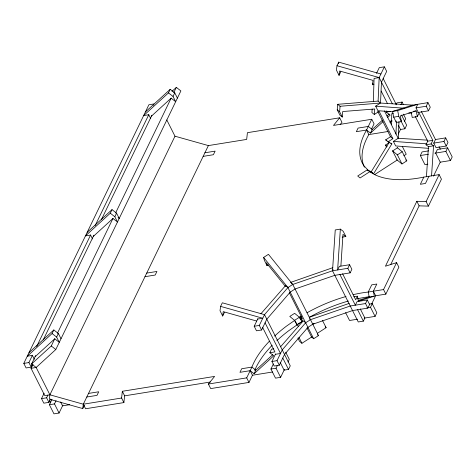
<?xml version="1.0" encoding="UTF-8"?>
<svg xmlns="http://www.w3.org/2000/svg" width="476" height="476" viewBox="0 0 476 476"><rect width="100%" height="100%" fill="white"/><g stroke="black" fill="none" stroke-linecap="round" stroke-linejoin="round"><path stroke-width="0.71" d="M373.363 101.263L374.065 78.421L379.17 77.6L384.382 66.824L379.277 67.646L376.516 73.352M391.445 124.706L391.784 113.651L393.241 113.413M417.577 112.556L428.519 110.795L430.256 107.201L427.966 102.643L412.644 105.113L380.497 103.048L378.111 101.091L379.17 77.6L336.984 65.736L336.413 70.091L339.061 75.357L340.798 71.763M380.538 102.709L381.46 82.152L386.673 71.376L384.382 66.824M395.931 134.119L396.46 122.374M398.222 138.671L398.983 121.791M360.29 308.912L364.872 318.027L363.367 321.139L358.261 321.96L332.522 270.784L335.241 229.95L340.346 229.129L343.196 231.276L345.844 236.536L342.196 237.125M340.346 229.129L337.627 269.957L339.364 266.37L349.574 264.721L351.865 269.279L350.128 272.867L334.812 275.336L295.055 288.997L290.217 292.115L266.81 319.212L261.598 329.987L256.493 330.808L254.202 326.256L257.879 318.646M340.887 265.983L342.988 234.388L345.844 236.536M426.442 176.757L428.448 146.632L425.978 144.769L427.716 141.176L415.274 116.441M431.548 175.936L433.553 145.805L431.083 143.942L425.978 144.769M372.178 109.087L371.905 112.526L374.291 114.484L374.725 108.98L342.708 111.533L342.274 117.036L339.888 115.079L337.24 109.819L337.68 104.309L378.111 101.091M342.274 117.036L339.626 111.777L340.06 106.267L337.68 104.309M32.987 364.283L31.047 368.293L44.798 395.633L49.903 394.806L83.306 404.201L85.597 408.759L123.891 402.583L121.6 398.025L122.338 391.284L214.611 376.415L208.399 384.037L210.69 388.594L248.984 382.418L252.458 375.237L250.168 370.679L239.958 372.327L241.695 368.733L251.905 367.091A93.094 45.839 -26.7 0 1 269.398 341.215M123.891 402.583L124.629 395.842L122.338 391.284M166.79 119.928L174.978 136.201L49.903 394.806L49.331 399.168L82.741 408.557L84.353 405.219M82.741 408.557L83.306 404.201L208.381 145.591L246.675 139.42L247.413 132.679L339.685 117.804L341.976 122.362L340.203 124.539M280.168 362.325L284.095 370.138L288.521 369.424L290.259 365.836L264.519 314.654L222.328 302.795L220.59 306.383L220.025 310.745L222.667 316.005L224.404 312.411M222.667 316.005L223.238 311.643L256.641 321.038M338.531 63.594L338.722 62.142L380.907 74.006M339.061 75.357L339.626 70.995L373.035 80.39L372.464 84.746L373.922 84.514M32.493 364.449L31.196 367.127L26.091 367.948L23.8 363.39L148.875 104.785L153.98 103.958L153.337 105.297M31.196 367.127L28.905 362.569L32.463 355.215M36.664 346.528L90.636 234.936M95.158 225.576L148.809 114.651M49.903 394.806L36.152 367.472L31.612 363.932L35.664 355.554M43.251 339.876L93.861 235.227M101.424 219.597L151.844 115.353M34.343 359.291L32.38 355.388L27.275 356.209L52.098 333.545L53.836 329.951L58.369 333.486L61.017 338.745M92.54 238.964L90.577 235.061L85.472 235.882L110.295 213.218L112.033 209.63L116.566 213.165L119.214 218.424L118.078 217.538M150.737 118.643L148.768 114.734L143.663 115.561L168.486 92.897L170.224 89.304L174.763 92.838L177.411 98.098M31.612 363.932L51.271 345.987L54.823 338.638M57.412 333.295L113.002 218.353M115.585 213.01L171.176 98.074M173.758 92.725L176.346 87.382L180.886 90.916L55.805 349.521L36.152 367.472L31.047 368.293M35.087 356.75L54.746 338.805L59.28 342.339L56.638 337.079L58.369 333.486M93.284 236.429L112.937 218.478L117.477 222.012L114.829 216.753L116.566 213.165M151.481 116.102L171.134 98.157L175.674 101.691L173.026 96.432L174.763 92.838M50.533 399.013L48.915 402.357L43.81 403.178L41.519 398.62L44.107 393.277M48.915 402.357L46.624 397.799L47.915 395.128M62.927 405.052L59.066 413.031L53.961 413.858L49.379 404.743L51.949 399.423M59.066 413.031L54.484 403.922L56.061 400.655M336.984 65.736L338.722 62.142M372.464 84.746L373.047 83.55M261.598 329.987L259.307 325.429L264.519 314.654L287.926 287.563L292.764 284.44L332.522 270.784L347.837 268.315L349.574 264.721M248.984 382.418L246.693 377.867L251.905 367.091L255.838 370.149L254.101 373.743L250.168 370.679M368.216 170.944L367.561 169.646L363.973 165.797A93.094 45.839 -26.7 0 1 366.562 130.031L371.768 119.256L333.474 125.426L339.685 117.804M371.536 129.038L374.065 123.814L371.768 119.256M372.226 129.502L368.299 126.438L358.083 128.086L356.345 131.679L366.562 130.031L370.489 133.09L372.226 129.502L382.603 120.029M254.101 373.743L273.754 355.798L269.827 352.734L271.564 349.146L273.748 348.789M387.416 117.637L390.147 115.144L386.214 112.086L386.792 110.89M339.918 274.515L355.346 305.187L357.083 301.6L367.293 299.951L369.584 304.509L367.847 308.097L352.532 310.566L312.774 324.227L307.936 327.345L284.529 354.442L279.317 365.217L274.212 366.038L271.921 361.486L275.598 353.876M396.074 104.779L396.996 102.876L402.101 102.054L403.41 104.655M284.481 369.34L280.626 377.319L275.515 378.146L270.933 369.031L273.385 363.962M390.082 122.677L391.004 120.773M279.317 365.217L277.026 360.659L282.238 349.884L305.646 322.793L310.483 319.67L350.241 306.014L365.556 303.545L367.293 299.951M400.875 104.589L402.101 102.054M280.626 377.319L276.038 368.21L277.324 365.55M288.022 362.022L289.307 359.362L285.707 352.204M398.299 134.012L400.554 129.353M404.41 121.374L405.701 118.714L403.41 114.157M332.522 270.784L333.099 269.583M398.525 125.581L400.489 129.49L404.909 128.776L406.647 125.182L401.554 115.061M418.309 112.437L416.018 107.879L417.755 104.292L397.668 110.599L392.563 111.42L393.682 117.161L396.329 122.421L401.435 121.6L400.316 115.858L416.22 110.866L417.333 116.608L412.228 117.429L411.252 112.407M417.333 116.608L419.07 113.014L432.821 140.355L431.083 143.942M428.519 110.795L426.228 106.237L427.966 102.643M427.853 164.166L424.931 164.636L420.35 155.527L422.087 151.933L428.65 150.874M353.793 296.798L357.44 296.209L355.703 299.803L342.607 273.765M435.475 139.522L445.685 137.873L447.975 142.431L446.238 146.025L436.028 147.667L433.737 143.109L435.475 139.522L421.355 111.455M428.406 206.126L426.115 201.568L416.833 201.288L419.124 205.846L428.406 206.126L441.436 179.19L439.146 174.632L423.824 177.102L420.356 184.283L425.461 183.462L428.935 176.275M446.238 146.025L443.947 141.467L445.685 137.873M357.44 296.209L358.41 301.183L374.309 296.185L373.345 291.217L376.819 284.029L371.714 284.856L368.24 292.038L369.203 297.012L358.142 300.487M416.833 201.288L385.441 266.203L396.585 262.633L398.876 267.185L385.846 294.126L375.635 295.769L371.768 303.771M390.647 264.733L419.124 205.846M433.481 176.168L440.252 162.173L435.665 153.058L437.402 149.464L447.618 147.822L452.2 156.931L450.463 160.525L440.252 162.173M364.14 318.147L375.082 316.379L370.501 307.27L372.238 303.676L369.317 304.146M450.463 160.525L445.881 151.41L447.618 147.822M385.846 294.126L383.555 289.569L396.585 262.633M426.115 201.568L439.146 174.632M375.082 316.379L376.819 312.786L372.238 303.676M390.897 143.109L391.855 143.889L373.583 173.782L371.203 171.824L389.469 141.931M260.86 313.821L285.54 285.606L287.926 287.563L313.666 338.739L318.503 335.616L292.764 284.44L268.452 254.327L263.615 257.451L264.406 260.42L267.054 265.679L268.262 264.9M280.519 346.837L303.26 320.836L305.646 322.793M145.4 111.967L170.224 89.304M171.979 91.368L176.346 87.382M87.209 232.294L112.033 209.63M29.012 352.615L53.836 329.951M386.97 116.043L389.154 114.05M370.489 133.09L383.049 121.624M255.838 370.149L272.76 354.697M276.895 340.632A93.094 45.839 -26.7 0 1 288.688 330.737L296.929 324.983L294.638 320.425L286.397 326.185A93.094 45.839 -26.7 0 0 274.604 336.074M392.635 111.783L377.95 110.724L375.653 106.166L380.497 103.048L340.06 106.267M374.291 114.484L379.128 111.366L392.878 138.7L388.041 141.824L385.655 139.867L390.498 136.743L392.878 138.7M386.458 147.019L385.477 145.061L389.106 142.723M428.715 148.333L395.669 145.953L393.372 141.396L398.216 138.278L427.442 140.158M397.46 147.816L392.623 150.94L397.204 160.049L374.517 174.686M367.561 169.646L357.714 176.001L360.094 177.959L369.947 171.604L374.761 174.662A93.094 45.839 -26.7 0 0 423.824 177.102M392.438 150.785L397.389 154.855L402.226 151.731L406.807 160.846L401.97 163.964L396.865 159.769M403.838 155.771L406.236 154.224L402.416 146.632M297.304 324.62L302.141 321.502L299.392 317.236L294.549 320.354L297.304 324.62L302.801 321.127L300.053 316.861L301.266 316.082M312.232 324.567L314.089 323.371M297.905 338.073L299.541 341.328L301.927 343.285L311.851 336.883M317.433 333.283L326.12 327.678L322.52 320.521M294.638 320.425L289.789 316.439L294.626 313.321L299.475 317.302L301.368 316.177M307.05 312.797L308.317 312.042A93.094 45.839 -26.7 0 1 346.046 296.488M309.346 317.349L310.608 316.599A93.094 45.839 -26.7 0 1 348.337 301.046M290.384 282.482L332.867 267.673M309.495 317.224L349.194 303.39M392.563 111.42L412.644 105.113M386.214 112.086L390.594 111.378M416.018 107.879L426.228 106.237M413.299 111.336L416.22 110.866M393.682 117.161L398.787 116.34L401.435 121.6M390.796 121.196L392.26 120.963M204.906 152.778L215.122 151.13L213.385 154.724L203.169 156.366M366.562 130.031L368.852 134.589L388.214 131.465M427.716 141.176L432.821 140.355M433.737 143.109L443.947 141.467M428.448 146.632L433.553 145.805M420.35 155.527L428.376 154.236M434.939 153.177L445.881 151.41M146.715 273.099L156.925 271.457L155.188 275.045L144.978 276.693M383.555 289.569L368.24 292.038A93.094 45.839 -26.7 0 0 353.15 294.662M369.203 297.012L374.309 296.185M257.671 319.069L262.782 318.248L220.59 306.383M366.853 307.853L370.501 307.27M23.8 363.39L28.905 362.569M254.202 326.256L259.307 325.429M357.577 319.2L349.557 320.497L345.624 312.684M269.827 352.734L274.932 351.913L262.49 327.179M275.39 354.299L280.501 353.478L265.072 322.805M41.519 398.62L46.624 397.799M271.921 361.486L277.026 360.659M88.518 393.426L98.728 391.778L96.991 395.372L86.781 397.02M49.379 404.743L54.484 403.922M270.933 369.031L276.038 368.21M69.71 404.695L62.54 405.849L60.577 401.946M124.629 395.842L210.315 382.032M252.458 375.237L272.54 372M83.306 404.201L121.6 398.025M208.399 384.037L246.693 377.867M375.653 106.166L404.303 108.23M408.795 112.943L411.734 113.157M393.372 141.396L426.425 143.776M174.978 136.201L208.381 145.591M385.655 139.867L386.928 140.557M388.041 141.824L391.855 143.889M371.203 171.824L367.389 169.754L369.769 171.717L373.583 173.782M168.486 92.897L173.026 96.432M110.295 213.218L114.829 216.753M52.098 333.545L56.638 337.079M51.271 345.987L55.805 349.521M397.121 147.536L402.226 151.731M405.677 159.912L406.807 160.846M385.477 145.061L387.065 146.37M337.24 109.819L339.626 111.777M291.336 283.262L292.764 284.44M325.167 326.893L326.12 327.678M309.531 318.884L310.483 319.67M300.053 316.861L302.438 318.819L289.343 292.782M317.474 334.771L318.503 335.616M296.845 324.912L298.529 326.298M313.666 338.739L311.601 337.044L307.02 327.928M263.615 257.451L287.926 287.563M285.511 286.552L266.257 262.71L267.054 265.679M439.039 146.608L440.312 149.137M383.198 78.564L396.329 104.666M379.17 77.6L392.295 103.691M401.089 121.184L404.909 128.776M381.175 91.083L387.393 103.453M384.43 110.866L398.216 138.278M377.73 111.36L390.498 136.743M397.389 154.855L401.97 163.964M373.345 291.217L375.635 295.769M347.837 268.315L350.128 272.867M365.556 303.545L367.847 308.097M357.637 309.745L363.367 321.139M299.475 317.302L300.784 319.908M298.976 337.43L301.927 343.285M282.792 358.035L288.521 369.424M31.535 364.681L32.19 365.985M49.516 400.423L50.783 402.958M397.668 110.599L398.787 116.34M396.05 120.987L396.329 122.421M364.414 167.207A93.094 45.839 -26.7 0 1 368.852 134.589M254.69 370.411A93.094 45.839 -26.7 0 1 272.183 345.255M357.547 298.744A93.094 45.839 -26.7 0 1 369.822 296.673"/></g></svg>
